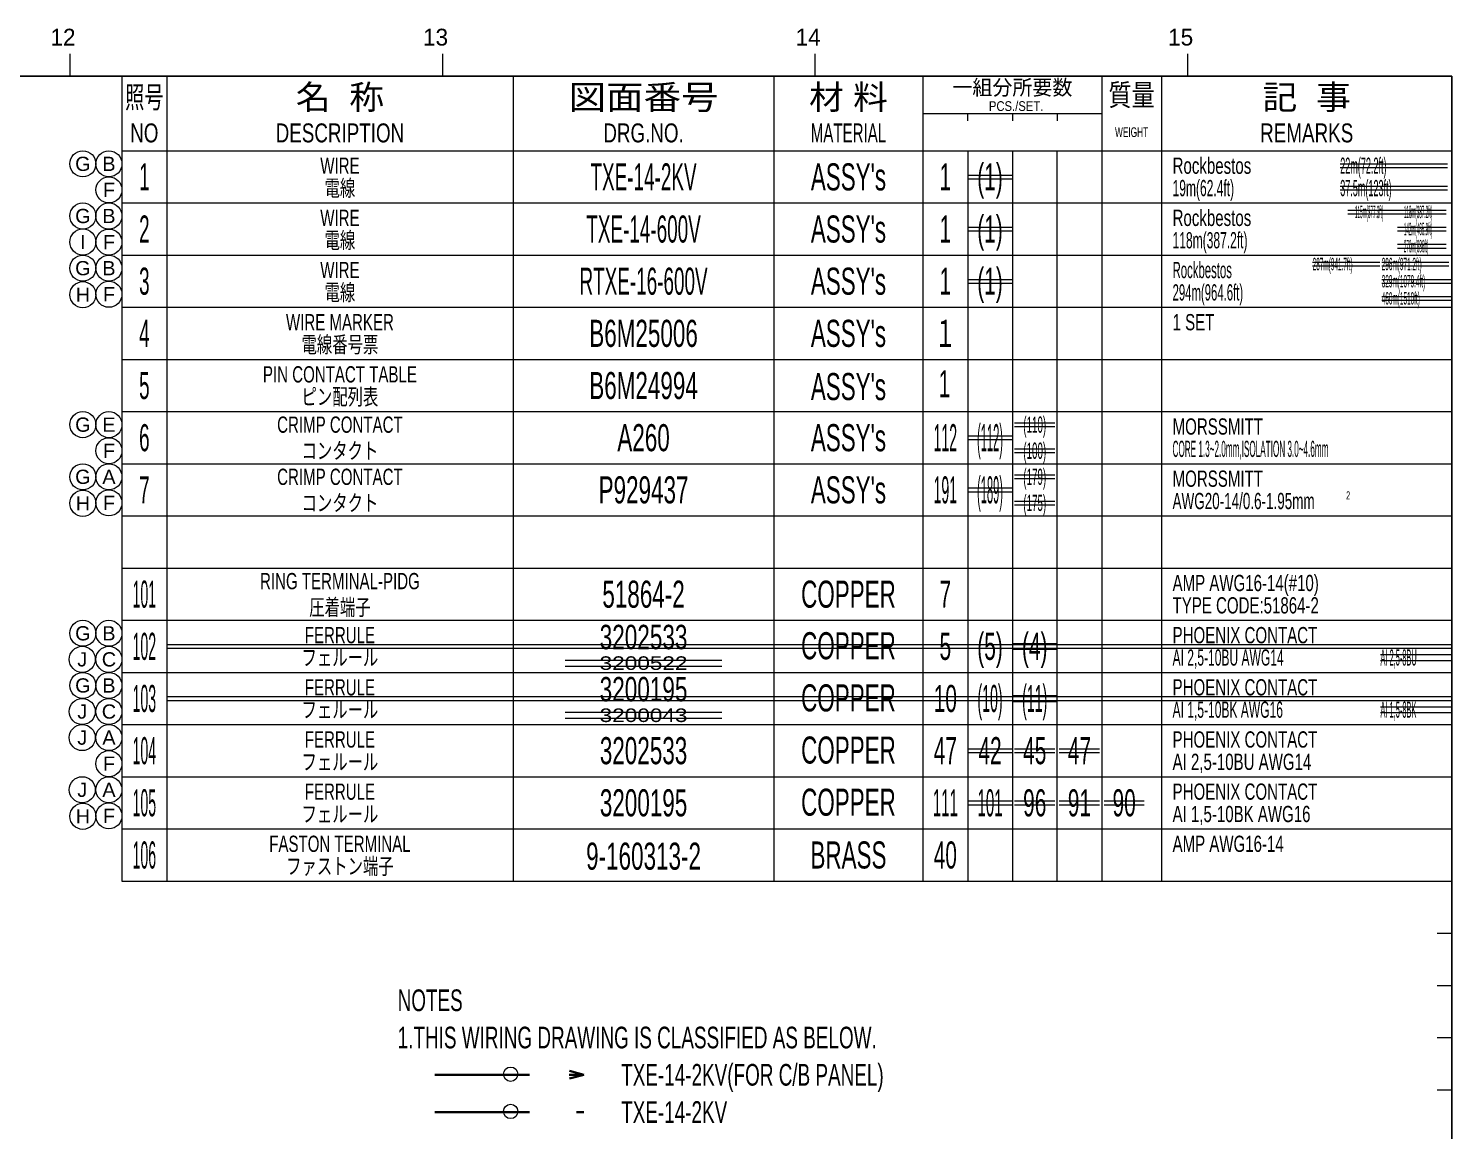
# Model space of a CAD drawing. Header units: millimetres. Extents: x 10 to 821, y 12 to 580.
# Drawn here: x 630 to 821.1, y 432.5 to 580.4 of the extents above; entities that cross this region are included whole.
import ezdxf
from ezdxf.enums import TextEntityAlignment as Align

# ---------------------------------------------------------------- set-up
doc = ezdxf.new("R2010")
doc.units = ezdxf.units.MM
doc.linetypes.add('DASHED', pattern=[19, 12.7, -6.3])
for name, color, linetype in [('GR1_05', 7, 'Continuous'), ('GR2_05', 7, 'Continuous'), ('図面枠B6M', 7, 'Continuous'), ('表題、部品表_01', 7, 'Continuous'), ('表題、部品表_02', 7, 'Continuous')]:
    doc.layers.add(name, color=color, linetype=linetype)
doc.styles.add('HG丸ｺﾞｼｯｸM-PRO', font='')
doc.styles.get('HG丸ｺﾞｼｯｸM-PRO').set_extended_font_data('HG丸ｺﾞｼｯｸM-PRO')

# ---------------------------------------------------------------- blocks, each defined once
blk = doc.blocks.new('BLKF023')
at = {"layer": '図面枠B6M', "color": 4, "linetype": 'Continuous', "lineweight": 13}
for p, q in [((635.5, 577), (635.5, 574)), ((685.5, 577), (685.5, 574)), ((735.5, 577), (735.5, 574)), ((785.5, 577), (785.5, 574)), ((819, 557), (821, 557)), ((819, 550), (821, 550)), ((819, 543), (821, 543)), ((819, 536), (821, 536)), ((819, 529), (821, 529)), ((819, 522), (821, 522)), ((819, 515), (821, 515)), ((819, 508), (821, 508)), ((819, 501), (821, 501)), ((819, 494), (821, 494)), ((819, 487), (821, 487)), ((819, 480), (821, 480)), ((819, 473), (821, 473)), ((819, 466), (821, 466)), ((819, 459), (821, 459)), ((819, 452), (821, 452)), ((819, 445), (821, 445)), ((819, 438), (821, 438))]:
    blk.add_line(p, q, dxfattribs=at)
at = {"layer": '図面枠B6M', "color": 2, "linetype": 'Continuous', "lineweight": 25}
for p, q in [((35.5, 574), (821, 574)), ((821, 574), (821, 20))]:
    blk.add_line(p, q, dxfattribs=at)
at = {"layer": '図面枠B6M', "color": 4, "linetype": 'Continuous', "lineweight": 13, "style": 'HG丸ｺﾞｼｯｸM-PRO', "width": 1.003994}
for s, p in [('12', (632.9, 577.45)), ('13', (682.9, 577.45)), ('14', (732.9, 577.45)), ('15', (782.9, 577.45))]:
    blk.add_text(s, height=2.255, dxfattribs=at).set_placement(p, align=Align.BOTTOM_LEFT)
blk = doc.blocks.new('BLKF026')
at = {"layer": '表題、部品表_01', "color": 4, "linetype": 'Continuous', "lineweight": 13}
for p, q in [((642.5, 574), (642.5, 564)), ((642.5, 574), (821, 574)), ((648.5, 574), (648.5, 564)), ((695, 574), (695, 564)), ((730, 574), (730, 564)), ((750, 574), (750, 564)), ((774, 574), (774, 564)), ((782, 574), (782, 564)), ((821, 574), (821, 564)), ((750, 569), (774, 569)), ((756, 568), (756, 569)), ((762, 569), (762, 568)), ((768, 569), (768, 568)), ((642.5, 564), (821, 564))]:
    blk.add_line(p, q, dxfattribs=at)
at = {"layer": '表題、部品表_01', "color": 3, "linetype": 'Continuous', "lineweight": 35, "style": 'HG丸ｺﾞｼｯｸM-PRO'}
for s, height, width, p in [('一組分所要数', 2.036, 0.966638, (762, 572.5)), ('質量', 2.909, 0.781842, (778, 571.5)), ('照号', 2.909, 0.651535, (645.5, 571.2)), ('名  称', 3.273, 1.042426, (671.75, 571.2)), ('図面番号', 3.273, 1.127518, (712.5, 571.2)), ('材 料', 3.273, 1.042439, (740, 571.2)), ('記  事', 3.273, 1.042426, (801.5, 571.2)), ('PCS./SET.', 1.309, 0.862935, (762.5, 570)), ('NO', 2.545, 0.740841, (645.5, 566.4)), ('DESCRIPTION', 2.5455, 0.741365, (671.75, 566.4)), ('DRG.NO.', 2.545, 0.741189, (712.5, 566.4)), ('MATERIAL', 2.545, 0.594756, (740, 566.4)), ('REMARKS', 2.545, 0.742803, (801.5, 566.4)), ('WEIGHT', 1.309, 0.635507, (778, 566.5))]:
    blk.add_text(s, height=height, dxfattribs=dict(at, width=width)).set_placement(p, align=Align.MIDDLE_CENTER)
blk = doc.blocks.new('BLKF025')
at = {"layer": '表題、部品表_01', "color": 3, "linetype": 'Continuous', "lineweight": 13}
blk.add_blockref('BLKF026', (0, 0), dxfattribs=at)
blk = doc.blocks.new('BLKF195')
at = {"layer": '表題、部品表_02', "color": 4, "linetype": 'Continuous', "lineweight": 13}
for p, q in [((642.5, 564), (642.5, 557)), ((642.5, 564), (821, 564)), ((648.5, 564), (648.5, 557)), ((695, 564), (695, 557)), ((730, 564), (730, 557)), ((750, 564), (750, 557)), ((756, 564), (756, 557)), ((762, 564), (762, 557)), ((768, 557), (768, 564)), ((774, 564), (774, 557)), ((782, 564), (782, 557)), ((821, 564), (821, 557)), ((642.5, 557), (821, 557))]:
    blk.add_line(p, q, dxfattribs=at)
blk = doc.blocks.new('BLKF197')
at = {"layer": '表題、部品表_02', "color": 4, "linetype": 'Continuous', "lineweight": 13}
for p, q in [((642.5, 557), (642.5, 550)), ((642.5, 557), (821, 557)), ((648.5, 557), (648.5, 550)), ((695, 557), (695, 550)), ((730, 557), (730, 550)), ((750, 557), (750, 550)), ((756, 557), (756, 550)), ((762, 557), (762, 550)), ((768, 550), (768, 557)), ((774, 557), (774, 550)), ((782, 557), (782, 550)), ((821, 557), (821, 550)), ((642.5, 550), (821, 550))]:
    blk.add_line(p, q, dxfattribs=at)
blk = doc.blocks.new('BLKF199')
at = {"layer": '表題、部品表_02', "color": 4, "linetype": 'Continuous', "lineweight": 13}
for p, q in [((642.5, 550), (642.5, 543)), ((642.5, 550), (821, 550)), ((648.5, 550), (648.5, 543)), ((695, 550), (695, 543)), ((730, 550), (730, 543)), ((750, 550), (750, 543)), ((756, 550), (756, 543)), ((762, 550), (762, 543)), ((768, 543), (768, 550)), ((774, 550), (774, 543)), ((782, 550), (782, 543)), ((821, 550), (821, 543)), ((642.5, 543), (821, 543))]:
    blk.add_line(p, q, dxfattribs=at)
blk = doc.blocks.new('BLKF201')
at = {"layer": '表題、部品表_02', "color": 4, "linetype": 'Continuous', "lineweight": 13}
for p, q in [((642.5, 543), (642.5, 536)), ((642.5, 543), (821, 543)), ((648.5, 543), (648.5, 536)), ((695, 543), (695, 536)), ((730, 543), (730, 536)), ((750, 543), (750, 536)), ((756, 543), (756, 536)), ((762, 543), (762, 536)), ((768, 536), (768, 543)), ((774, 543), (774, 536)), ((782, 543), (782, 536)), ((821, 543), (821, 536)), ((642.5, 536), (821, 536))]:
    blk.add_line(p, q, dxfattribs=at)
blk = doc.blocks.new('BLKF203')
at = {"layer": '表題、部品表_02', "color": 4, "linetype": 'Continuous', "lineweight": 13}
for p, q in [((642.5, 536), (642.5, 529)), ((642.5, 536), (821, 536)), ((648.5, 536), (648.5, 529)), ((695, 536), (695, 529)), ((730, 536), (730, 529)), ((750, 536), (750, 529)), ((756, 536), (756, 529)), ((762, 536), (762, 529)), ((768, 529), (768, 536)), ((774, 536), (774, 529)), ((782, 536), (782, 529)), ((821, 536), (821, 529)), ((642.5, 529), (821, 529))]:
    blk.add_line(p, q, dxfattribs=at)
blk = doc.blocks.new('BLKF205')
at = {"layer": '表題、部品表_02', "color": 4, "linetype": 'Continuous', "lineweight": 13}
for p, q in [((642.5, 515), (642.5, 508)), ((642.5, 515), (821, 515)), ((648.5, 515), (648.5, 508)), ((695, 515), (695, 508)), ((730, 515), (730, 508)), ((750, 515), (750, 508)), ((756, 515), (756, 508)), ((762, 515), (762, 508)), ((768, 508), (768, 515)), ((774, 515), (774, 508)), ((782, 515), (782, 508)), ((821, 515), (821, 508)), ((642.5, 508), (821, 508))]:
    blk.add_line(p, q, dxfattribs=at)
blk = doc.blocks.new('BLKF207')
at = {"layer": '表題、部品表_02', "color": 4, "linetype": 'Continuous', "lineweight": 13}
for p, q in [((642.5, 508), (642.5, 501)), ((642.5, 508), (821, 508)), ((648.5, 508), (648.5, 501)), ((695, 508), (695, 501)), ((730, 508), (730, 501)), ((750, 508), (750, 501)), ((756, 508), (756, 501)), ((762, 508), (762, 501)), ((768, 501), (768, 508)), ((774, 508), (774, 501)), ((782, 508), (782, 501)), ((821, 508), (821, 501)), ((642.5, 501), (821, 501))]:
    blk.add_line(p, q, dxfattribs=at)
blk = doc.blocks.new('BLKF209')
at = {"layer": '表題、部品表_02', "color": 4, "linetype": 'Continuous', "lineweight": 13}
for p, q in [((642.5, 501), (642.5, 494)), ((642.5, 501), (821, 501)), ((648.5, 501), (648.5, 494)), ((695, 501), (695, 494)), ((730, 501), (730, 494)), ((750, 501), (750, 494)), ((756, 501), (756, 494)), ((762, 501), (762, 494)), ((768, 494), (768, 501)), ((774, 501), (774, 494)), ((782, 501), (782, 494)), ((821, 501), (821, 494)), ((642.5, 494), (821, 494))]:
    blk.add_line(p, q, dxfattribs=at)
blk = doc.blocks.new('BLKF211')
at = {"layer": '表題、部品表_02', "color": 4, "linetype": 'Continuous', "lineweight": 13}
for p, q in [((642.5, 494), (642.5, 487)), ((642.5, 494), (821, 494)), ((648.5, 494), (648.5, 487)), ((695, 494), (695, 487)), ((730, 494), (730, 487)), ((750, 494), (750, 487)), ((756, 494), (756, 487)), ((762, 494), (762, 487)), ((768, 487), (768, 494)), ((774, 494), (774, 487)), ((782, 494), (782, 487)), ((821, 494), (821, 487)), ((642.5, 487), (821, 487))]:
    blk.add_line(p, q, dxfattribs=at)
blk = doc.blocks.new('BLKF213')
at = {"layer": '表題、部品表_02', "color": 4, "linetype": 'Continuous', "lineweight": 13}
for p, q in [((642.5, 487), (642.5, 480)), ((642.5, 487), (821, 487)), ((648.5, 487), (648.5, 480)), ((695, 487), (695, 480)), ((730, 487), (730, 480)), ((750, 487), (750, 480)), ((756, 487), (756, 480)), ((762, 487), (762, 480)), ((768, 480), (768, 487)), ((774, 487), (774, 480)), ((782, 487), (782, 480)), ((821, 487), (821, 480)), ((642.5, 480), (821, 480))]:
    blk.add_line(p, q, dxfattribs=at)
blk = doc.blocks.new('BLKF215')
at = {"layer": '表題、部品表_02', "color": 4, "linetype": 'Continuous', "lineweight": 13}
for p, q in [((642.5, 480), (642.5, 473)), ((642.5, 480), (821, 480)), ((648.5, 480), (648.5, 473)), ((695, 480), (695, 473)), ((730, 480), (730, 473)), ((750, 480), (750, 473)), ((756, 480), (756, 473)), ((762, 480), (762, 473)), ((768, 473), (768, 480)), ((774, 480), (774, 473)), ((782, 480), (782, 473)), ((821, 480), (821, 473)), ((642.5, 473), (821, 473))]:
    blk.add_line(p, q, dxfattribs=at)
blk = doc.blocks.new('BLKF217')
at = {"layer": '表題、部品表_02', "color": 4, "linetype": 'Continuous', "lineweight": 13}
for p, q in [((642.5, 529), (642.5, 522)), ((642.5, 529), (821, 529)), ((648.5, 529), (648.5, 522)), ((695, 529), (695, 522)), ((730, 529), (730, 522)), ((750, 529), (750, 522)), ((756, 529), (756, 522)), ((762, 529), (762, 522)), ((768, 522), (768, 529)), ((774, 529), (774, 522)), ((782, 529), (782, 522)), ((821, 529), (821, 522)), ((642.5, 522), (821, 522))]:
    blk.add_line(p, q, dxfattribs=at)
blk = doc.blocks.new('BLKF219')
at = {"layer": '表題、部品表_02', "color": 4, "linetype": 'Continuous', "lineweight": 13}
for p, q in [((642.5, 522), (642.5, 515)), ((642.5, 522), (821, 522)), ((648.5, 522), (648.5, 515)), ((695, 522), (695, 515)), ((730, 522), (730, 515)), ((750, 522), (750, 515)), ((756, 522), (756, 515)), ((762, 522), (762, 515)), ((768, 515), (768, 522)), ((774, 522), (774, 515)), ((782, 522), (782, 515)), ((821, 522), (821, 515)), ((642.5, 515), (821, 515))]:
    blk.add_line(p, q, dxfattribs=at)
blk = doc.blocks.new('BLKF221')
at = {"layer": '表題、部品表_02', "color": 4, "linetype": 'Continuous', "lineweight": 13}
for p, q in [((642.5, 473), (642.5, 466)), ((642.5, 473), (821, 473)), ((648.5, 473), (648.5, 466)), ((695, 473), (695, 466)), ((730, 473), (730, 466)), ((750, 473), (750, 466)), ((756, 473), (756, 466)), ((762, 473), (762, 466)), ((768, 466), (768, 473)), ((774, 473), (774, 466)), ((782, 473), (782, 466)), ((821, 473), (821, 466)), ((642.5, 466), (821, 466))]:
    blk.add_line(p, q, dxfattribs=at)
blk = doc.blocks.new('FXTIP_ARROW_E')
at = {"color": 0, "linetype": 'Continuous', "lineweight": -2}
for q in [(-1, 0), (-0.966, 0.259), (-0.966, -0.259)]:
    blk.add_line((0, 0), q, dxfattribs=at)
blk = doc.blocks.new('BLKF251')
at = {"layer": 'GR1_05', "color": 4, "linetype": 'Continuous', "lineweight": 13}
blk.add_circle((640.75, 499.25), 1.75, dxfattribs=at)
at = {"layer": 'GR1_05', "color": 4, "linetype": 'Continuous', "lineweight": 13, "style": 'HG丸ｺﾞｼｯｸM-PRO', "width": 1.04272}
blk.add_text('B', height=1.91, dxfattribs=at).set_placement((640.75, 499.25), align=Align.MIDDLE_CENTER)
blk = doc.blocks.new('BLKF252')
at = {"layer": 'GR1_05', "color": 4, "linetype": 'Continuous', "lineweight": 13}
blk.add_circle((640.75, 495.75), 1.75, dxfattribs=at)
at = {"layer": 'GR1_05', "color": 4, "linetype": 'Continuous', "lineweight": 13, "style": 'HG丸ｺﾞｼｯｸM-PRO', "width": 1.042931}
blk.add_text('C', height=1.91, dxfattribs=at).set_placement((640.75, 495.75), align=Align.MIDDLE_CENTER)
blk = doc.blocks.new('BLKF253')
at = {"layer": 'GR1_05', "color": 4, "linetype": 'Continuous', "lineweight": 13}
blk.add_circle((640.75, 492.25), 1.75, dxfattribs=at)
at = {"layer": 'GR1_05', "color": 4, "linetype": 'Continuous', "lineweight": 13, "style": 'HG丸ｺﾞｼｯｸM-PRO', "width": 1.04272}
blk.add_text('B', height=1.91, dxfattribs=at).set_placement((640.75, 492.25), align=Align.MIDDLE_CENTER)
blk = doc.blocks.new('BLKF254')
at = {"layer": 'GR1_05', "color": 4, "linetype": 'Continuous', "lineweight": 13}
blk.add_circle((640.75, 488.75), 1.75, dxfattribs=at)
at = {"layer": 'GR1_05', "color": 4, "linetype": 'Continuous', "lineweight": 13, "style": 'HG丸ｺﾞｼｯｸM-PRO', "width": 1.042931}
blk.add_text('C', height=1.91, dxfattribs=at).set_placement((640.75, 488.75), align=Align.MIDDLE_CENTER)
blk = doc.blocks.new('BLKF301')
at = {"layer": 'GR1_05', "color": 4, "linetype": 'Continuous', "lineweight": 13}
blk.add_circle((640.75, 527.25), 1.75, dxfattribs=at)
at = {"layer": 'GR1_05', "color": 4, "linetype": 'Continuous', "lineweight": 13, "style": 'HG丸ｺﾞｼｯｸM-PRO', "width": 1.04259}
blk.add_text('E', height=1.91, dxfattribs=at).set_placement((640.75, 527.25), align=Align.MIDDLE_CENTER)
blk = doc.blocks.new('BLKF302')
at = {"layer": 'GR1_05', "color": 4, "linetype": 'Continuous', "lineweight": 13}
blk.add_circle((640.75, 523.75), 1.75, dxfattribs=at)
at = {"layer": 'GR1_05', "color": 4, "linetype": 'Continuous', "lineweight": 13, "style": 'HG丸ｺﾞｼｯｸM-PRO', "width": 1.042153}
blk.add_text('F', height=1.91, dxfattribs=at).set_placement((640.75, 523.75), align=Align.MIDDLE_CENTER)
blk = doc.blocks.new('BLKF303')
at = {"layer": 'GR1_05', "color": 4, "linetype": 'Continuous', "lineweight": 13}
blk.add_circle((640.75, 520.25), 1.75, dxfattribs=at)
at = {"layer": 'GR1_05', "color": 4, "linetype": 'Continuous', "lineweight": 13, "style": 'HG丸ｺﾞｼｯｸM-PRO', "width": 1.042301}
blk.add_text('A', height=1.91, dxfattribs=at).set_placement((640.75, 520.25), align=Align.MIDDLE_CENTER)
blk = doc.blocks.new('BLKF304')
at = {"layer": 'GR1_05', "color": 4, "linetype": 'Continuous', "lineweight": 13}
blk.add_circle((640.75, 516.75), 1.75, dxfattribs=at)
at = {"layer": 'GR1_05', "color": 4, "linetype": 'Continuous', "lineweight": 13, "style": 'HG丸ｺﾞｼｯｸM-PRO', "width": 1.042153}
blk.add_text('F', height=1.91, dxfattribs=at).set_placement((640.75, 516.75), align=Align.MIDDLE_CENTER)
blk = doc.blocks.new('BLKF305')
at = {"layer": 'GR1_05', "color": 4, "linetype": 'Continuous', "lineweight": 13}
blk.add_circle((640.75, 478.25), 1.75, dxfattribs=at)
at = {"layer": 'GR1_05', "color": 4, "linetype": 'Continuous', "lineweight": 13, "style": 'HG丸ｺﾞｼｯｸM-PRO', "width": 1.042301}
blk.add_text('A', height=1.91, dxfattribs=at).set_placement((640.75, 478.25), align=Align.MIDDLE_CENTER)
blk = doc.blocks.new('BLKF306')
at = {"layer": 'GR1_05', "color": 4, "linetype": 'Continuous', "lineweight": 13}
blk.add_circle((640.75, 474.75), 1.75, dxfattribs=at)
at = {"layer": 'GR1_05', "color": 4, "linetype": 'Continuous', "lineweight": 13, "style": 'HG丸ｺﾞｼｯｸM-PRO', "width": 1.042153}
blk.add_text('F', height=1.91, dxfattribs=at).set_placement((640.75, 474.75), align=Align.MIDDLE_CENTER)
blk = doc.blocks.new('BLKF307')
at = {"layer": 'GR1_05', "color": 4, "linetype": 'Continuous', "lineweight": 13}
blk.add_circle((640.75, 485.25), 1.75, dxfattribs=at)
at = {"layer": 'GR1_05', "color": 4, "linetype": 'Continuous', "lineweight": 13, "style": 'HG丸ｺﾞｼｯｸM-PRO', "width": 1.042301}
blk.add_text('A', height=1.91, dxfattribs=at).set_placement((640.75, 485.25), align=Align.MIDDLE_CENTER)
blk = doc.blocks.new('BLKF308')
at = {"layer": 'GR1_05', "color": 4, "linetype": 'Continuous', "lineweight": 13}
blk.add_circle((640.75, 481.75), 1.75, dxfattribs=at)
at = {"layer": 'GR1_05', "color": 4, "linetype": 'Continuous', "lineweight": 13, "style": 'HG丸ｺﾞｼｯｸM-PRO', "width": 1.042153}
blk.add_text('F', height=1.91, dxfattribs=at).set_placement((640.75, 481.75), align=Align.MIDDLE_CENTER)
blk = doc.blocks.new('BLKF311')
at = {"layer": 'GR1_05', "color": 4, "linetype": 'Continuous', "lineweight": 13}
blk.add_circle((640.75, 548.25), 1.75, dxfattribs=at)
at = {"layer": 'GR1_05', "color": 4, "linetype": 'Continuous', "lineweight": 13, "style": 'HG丸ｺﾞｼｯｸM-PRO', "width": 1.04272}
blk.add_text('B', height=1.91, dxfattribs=at).set_placement((640.75, 548.25), align=Align.MIDDLE_CENTER)
blk = doc.blocks.new('BLKF312')
at = {"layer": 'GR1_05', "color": 4, "linetype": 'Continuous', "lineweight": 13}
blk.add_circle((640.75, 544.75), 1.75, dxfattribs=at)
at = {"layer": 'GR1_05', "color": 4, "linetype": 'Continuous', "lineweight": 13, "style": 'HG丸ｺﾞｼｯｸM-PRO', "width": 1.042153}
blk.add_text('F', height=1.91, dxfattribs=at).set_placement((640.75, 544.75), align=Align.MIDDLE_CENTER)
blk = doc.blocks.new('BLKF313')
at = {"layer": 'GR1_05', "color": 4, "linetype": 'Continuous', "lineweight": 13}
blk.add_circle((640.75, 555.25), 1.75, dxfattribs=at)
at = {"layer": 'GR1_05', "color": 4, "linetype": 'Continuous', "lineweight": 13, "style": 'HG丸ｺﾞｼｯｸM-PRO', "width": 1.04272}
blk.add_text('B', height=1.91, dxfattribs=at).set_placement((640.75, 555.25), align=Align.MIDDLE_CENTER)
blk = doc.blocks.new('BLKF314')
at = {"layer": 'GR1_05', "color": 4, "linetype": 'Continuous', "lineweight": 13}
blk.add_circle((640.75, 551.75), 1.75, dxfattribs=at)
at = {"layer": 'GR1_05', "color": 4, "linetype": 'Continuous', "lineweight": 13, "style": 'HG丸ｺﾞｼｯｸM-PRO', "width": 1.042153}
blk.add_text('F', height=1.91, dxfattribs=at).set_placement((640.75, 551.75), align=Align.MIDDLE_CENTER)
blk = doc.blocks.new('BLKF315')
at = {"layer": 'GR1_05', "color": 4, "linetype": 'Continuous', "lineweight": 13}
blk.add_circle((640.75, 562.25), 1.75, dxfattribs=at)
at = {"layer": 'GR1_05', "color": 4, "linetype": 'Continuous', "lineweight": 13, "style": 'HG丸ｺﾞｼｯｸM-PRO', "width": 1.04272}
blk.add_text('B', height=1.91, dxfattribs=at).set_placement((640.75, 562.25), align=Align.MIDDLE_CENTER)
blk = doc.blocks.new('BLKF316')
at = {"layer": 'GR1_05', "color": 4, "linetype": 'Continuous', "lineweight": 13}
blk.add_circle((640.75, 558.75), 1.75, dxfattribs=at)
at = {"layer": 'GR1_05', "color": 4, "linetype": 'Continuous', "lineweight": 13, "style": 'HG丸ｺﾞｼｯｸM-PRO', "width": 1.042153}
blk.add_text('F', height=1.91, dxfattribs=at).set_placement((640.75, 558.75), align=Align.MIDDLE_CENTER)
blk = doc.blocks.new('BLKF321')
at = {"layer": 'GR1_05', "color": 4, "linetype": 'Continuous', "lineweight": 13}
blk.add_circle((637.25, 548.25), 1.75, dxfattribs=at)
at = {"layer": 'GR1_05', "color": 4, "linetype": 'Continuous', "lineweight": 13, "style": 'HG丸ｺﾞｼｯｸM-PRO', "width": 1.042883}
blk.add_text('G', height=1.91, dxfattribs=at).set_placement((637.25, 548.25), align=Align.MIDDLE_CENTER)
blk = doc.blocks.new('BLKF322')
at = {"layer": 'GR1_05', "color": 4, "linetype": 'Continuous', "lineweight": 13}
blk.add_circle((637.25, 555.25), 1.75, dxfattribs=at)
at = {"layer": 'GR1_05', "color": 4, "linetype": 'Continuous', "lineweight": 13, "style": 'HG丸ｺﾞｼｯｸM-PRO', "width": 1.042883}
blk.add_text('G', height=1.91, dxfattribs=at).set_placement((637.25, 555.25), align=Align.MIDDLE_CENTER)
blk = doc.blocks.new('BLKF323')
at = {"layer": 'GR1_05', "color": 4, "linetype": 'Continuous', "lineweight": 13}
blk.add_circle((637.25, 562.25), 1.75, dxfattribs=at)
at = {"layer": 'GR1_05', "color": 4, "linetype": 'Continuous', "lineweight": 13, "style": 'HG丸ｺﾞｼｯｸM-PRO', "width": 1.042883}
blk.add_text('G', height=1.91, dxfattribs=at).set_placement((637.25, 562.25), align=Align.MIDDLE_CENTER)
blk = doc.blocks.new('BLKF324')
at = {"layer": 'GR1_05', "color": 4, "linetype": 'Continuous', "lineweight": 13}
blk.add_circle((637.25, 527.25), 1.75, dxfattribs=at)
at = {"layer": 'GR1_05', "color": 4, "linetype": 'Continuous', "lineweight": 13, "style": 'HG丸ｺﾞｼｯｸM-PRO', "width": 1.042883}
blk.add_text('G', height=1.91, dxfattribs=at).set_placement((637.25, 527.25), align=Align.MIDDLE_CENTER)
blk = doc.blocks.new('BLKF325')
at = {"layer": 'GR1_05', "color": 4, "linetype": 'Continuous', "lineweight": 13}
blk.add_circle((637.25, 520.25), 1.75, dxfattribs=at)
at = {"layer": 'GR1_05', "color": 4, "linetype": 'Continuous', "lineweight": 13, "style": 'HG丸ｺﾞｼｯｸM-PRO', "width": 1.042883}
blk.add_text('G', height=1.91, dxfattribs=at).set_placement((637.25, 520.25), align=Align.MIDDLE_CENTER)
blk = doc.blocks.new('BLKF326')
at = {"layer": 'GR1_05', "color": 4, "linetype": 'Continuous', "lineweight": 13}
blk.add_circle((637.25, 499.25), 1.75, dxfattribs=at)
at = {"layer": 'GR1_05', "color": 4, "linetype": 'Continuous', "lineweight": 13, "style": 'HG丸ｺﾞｼｯｸM-PRO', "width": 1.042883}
blk.add_text('G', height=1.91, dxfattribs=at).set_placement((637.25, 499.25), align=Align.MIDDLE_CENTER)
blk = doc.blocks.new('BLKF327')
at = {"layer": 'GR1_05', "color": 4, "linetype": 'Continuous', "lineweight": 13}
blk.add_circle((637.25, 492.25), 1.75, dxfattribs=at)
at = {"layer": 'GR1_05', "color": 4, "linetype": 'Continuous', "lineweight": 13, "style": 'HG丸ｺﾞｼｯｸM-PRO', "width": 1.042883}
blk.add_text('G', height=1.91, dxfattribs=at).set_placement((637.25, 492.25), align=Align.MIDDLE_CENTER)
blk = doc.blocks.new('BLKF341')
at = {"layer": 'GR1_05', "color": 4, "linetype": 'Continuous', "lineweight": 13}
blk.add_circle((637.25, 544.69), 1.75, dxfattribs=at)
at = {"layer": 'GR1_05', "color": 4, "linetype": 'Continuous', "lineweight": 13, "style": 'HG丸ｺﾞｼｯｸM-PRO', "width": 1.042153}
blk.add_text('H', height=1.91, dxfattribs=at).set_placement((637.25, 544.69), align=Align.MIDDLE_CENTER)
blk = doc.blocks.new('BLKF342')
at = {"layer": 'GR1_05', "color": 4, "linetype": 'Continuous', "lineweight": 13}
blk.add_circle((637.25, 516.69), 1.75, dxfattribs=at)
at = {"layer": 'GR1_05', "color": 4, "linetype": 'Continuous', "lineweight": 13, "style": 'HG丸ｺﾞｼｯｸM-PRO', "width": 1.042153}
blk.add_text('H', height=1.91, dxfattribs=at).set_placement((637.25, 516.69), align=Align.MIDDLE_CENTER)
blk = doc.blocks.new('BLKF343')
at = {"layer": 'GR1_05', "color": 4, "linetype": 'Continuous', "lineweight": 13}
blk.add_circle((637.25, 474.69), 1.75, dxfattribs=at)
at = {"layer": 'GR1_05', "color": 4, "linetype": 'Continuous', "lineweight": 13, "style": 'HG丸ｺﾞｼｯｸM-PRO', "width": 1.042153}
blk.add_text('H', height=1.91, dxfattribs=at).set_placement((637.25, 474.69), align=Align.MIDDLE_CENTER)
blk = doc.blocks.new('BLKF363')
at = {"layer": 'GR1_05', "color": 4, "linetype": 'Continuous', "lineweight": 13}
blk.add_circle((637.25, 551.76), 1.75, dxfattribs=at)
at = {"layer": 'GR1_05', "color": 4, "linetype": 'Continuous', "lineweight": 13, "style": 'HG丸ｺﾞｼｯｸM-PRO', "width": 1.042153}
blk.add_text('I', height=1.91, dxfattribs=at).set_placement((637.25, 551.76), align=Align.MIDDLE_CENTER)
blk = doc.blocks.new('BLKF366')
at = {"layer": 'GR1_05', "color": 4, "linetype": 'Continuous', "lineweight": 13}
blk.add_circle((637.17, 478.25), 1.75, dxfattribs=at)
at = {"layer": 'GR1_05', "color": 4, "linetype": 'Continuous', "lineweight": 13, "style": 'HG丸ｺﾞｼｯｸM-PRO', "width": 1.042809}
blk.add_text('J', height=1.91, dxfattribs=at).set_placement((637.17, 478.25), align=Align.MIDDLE_CENTER)
blk = doc.blocks.new('BLKF367')
at = {"layer": 'GR1_05', "color": 4, "linetype": 'Continuous', "lineweight": 13}
blk.add_circle((637.17, 485.25), 1.75, dxfattribs=at)
at = {"layer": 'GR1_05', "color": 4, "linetype": 'Continuous', "lineweight": 13, "style": 'HG丸ｺﾞｼｯｸM-PRO', "width": 1.042809}
blk.add_text('J', height=1.91, dxfattribs=at).set_placement((637.17, 485.25), align=Align.MIDDLE_CENTER)
blk = doc.blocks.new('BLKF368')
at = {"layer": 'GR1_05', "color": 4, "linetype": 'Continuous', "lineweight": 13}
blk.add_circle((637.17, 488.75), 1.75, dxfattribs=at)
at = {"layer": 'GR1_05', "color": 4, "linetype": 'Continuous', "lineweight": 13, "style": 'HG丸ｺﾞｼｯｸM-PRO', "width": 1.042809}
blk.add_text('J', height=1.91, dxfattribs=at).set_placement((637.17, 488.75), align=Align.MIDDLE_CENTER)
blk = doc.blocks.new('BLKF369')
at = {"layer": 'GR1_05', "color": 4, "linetype": 'Continuous', "lineweight": 13}
blk.add_circle((637.17, 495.75), 1.75, dxfattribs=at)
at = {"layer": 'GR1_05', "color": 4, "linetype": 'Continuous', "lineweight": 13, "style": 'HG丸ｺﾞｼｯｸM-PRO', "width": 1.042809}
blk.add_text('J', height=1.91, dxfattribs=at).set_placement((637.17, 495.75), align=Align.MIDDLE_CENTER)

msp = doc.modelspace()

# ---------------------------------------------------------------- linework, layer by layer
at = {"layer": 'GR1_05', "color": 4, "linetype": 'Continuous', "lineweight": 13}
for p, q in [((806, 562.25), (820.4, 562.25)), ((756, 560.75), (762, 560.75)), ((756, 560.25), (762, 560.25)), ((806, 561.75), (820.4, 561.75)), ((806, 559.25), (820.4, 559.25)), ((806, 558.75), (820.4, 558.75)), ((807, 556.05), (820.2, 556.05)), ((807, 555.55), (820.2, 555.55)), ((756, 553.75), (762, 553.75)), ((756, 553.25), (762, 553.25)), ((813.7, 553.75), (820.2, 553.75)), ((813.7, 553.25), (820.2, 553.25)), ((813.7, 551.45), (820.2, 551.45)), ((813.7, 550.95), (820.2, 550.95)), ((802.3, 549.05), (811.3, 549.05)), ((802.3, 548.55), (811.3, 548.55)), ((811.57, 549.05), (820.57, 549.05)), ((811.57, 548.55), (820.57, 548.55)), ((756, 546.75), (762, 546.75)), ((811.57, 546.75), (821.07, 546.75)), ((756, 546.25), (762, 546.25)), ((811.57, 546.25), (821.07, 546.25)), ((811.57, 544.45), (821.07, 544.45)), ((811.57, 543.95), (821.07, 543.95)), ((762.3, 527.5), (767.7, 527.5)), ((756, 525.75), (762, 525.75)), ((762.3, 527), (767.7, 527)), ((756, 525.25), (762, 525.25)), ((762.3, 524), (767.7, 524)), ((762.3, 523.5), (767.7, 523.5)), ((762.3, 520.5), (767.7, 520.5)), ((762.3, 520), (767.7, 520)), ((756, 518.75), (762, 518.75)), ((756, 518.25), (762, 518.25)), ((762.3, 517), (767.7, 517)), ((762.3, 516.5), (767.7, 516.5)), ((648.5, 497.75), (821, 497.75)), ((648.5, 497.25), (821, 497.25)), ((756, 497.75), (762, 497.75)), ((756, 497.25), (762, 497.25)), ((762, 497.9), (768, 497.9)), ((762, 497.1), (768, 497.1)), ((702, 495.65), (723, 495.65)), ((811.4, 496.4), (821, 496.4)), ((811.4, 495.6), (821, 495.6)), ((702, 494.85), (723, 494.85)), ((648.5, 490.75), (821, 490.75)), ((648.5, 490.25), (821, 490.25)), ((756, 490.75), (762, 490.75)), ((756, 490.25), (762, 490.25)), ((762, 490.9), (768, 490.9)), ((762, 490.1), (768, 490.1)), ((811.4, 489.4), (821, 489.4)), ((702, 488.65), (723, 488.65)), ((702, 487.85), (723, 487.85)), ((811.4, 488.6), (821, 488.6)), ((756, 483.75), (762, 483.75)), ((762.3, 483.75), (767.7, 483.75)), ((768.3, 483.75), (773.7, 483.75)), ((756, 483.25), (762, 483.25)), ((762.3, 483.25), (767.7, 483.25)), ((768.3, 483.25), (773.7, 483.25)), ((756, 476.75), (762, 476.75)), ((756, 476.25), (762, 476.25)), ((762.3, 476.75), (767.7, 476.75)), ((762.3, 476.25), (767.7, 476.25)), ((768.3, 476.75), (773.7, 476.75)), ((768.3, 476.25), (773.7, 476.25)), ((774.3, 476.75), (779.7, 476.75)), ((774.3, 476.25), (779.7, 476.25))]:
    msp.add_line(p, q, dxfattribs=at)
at = {"layer": '表題、部品表_01', "color": 3, "linetype": 'DASHED', "lineweight": 35}
for p, q in [((684.5, 440), (704.5, 440)), ((684.5, 435), (704.5, 435))]:
    msp.add_line(p, q, dxfattribs=at)
at = {"layer": '表題、部品表_01', "color": 4, "linetype": 'Continuous', "lineweight": 13}
for centre in [(694.66, 440.08), (694.66, 435.08)]:
    msp.add_circle(centre, 0.963, dxfattribs=at)

# ---------------------------------------------------------------- block references
at = {"layer": 'GR1_05', "color": 4, "linetype": 'Continuous', "lineweight": 13}
for name in ['BLKF323', 'BLKF315', 'BLKF316', 'BLKF322', 'BLKF313', 'BLKF363', 'BLKF314', 'BLKF321', 'BLKF311', 'BLKF341', 'BLKF312', 'BLKF324', 'BLKF301', 'BLKF302', 'BLKF325', 'BLKF303', 'BLKF342', 'BLKF304', 'BLKF326', 'BLKF251', 'BLKF369', 'BLKF252', 'BLKF327', 'BLKF253', 'BLKF368', 'BLKF254', 'BLKF367', 'BLKF307', 'BLKF308', 'BLKF366', 'BLKF305', 'BLKF343', 'BLKF306']:
    msp.add_blockref(name, (0, 0), dxfattribs=at)
at = {"layer": '図面枠B6M', "color": 4, "linetype": 'Continuous', "lineweight": 13}
msp.add_blockref('BLKF023', (0, 0), dxfattribs=at)
at = {"layer": '表題、部品表_01', "color": 3, "linetype": 'Continuous', "lineweight": 13}
msp.add_blockref('BLKF025', (0, 0), dxfattribs=at)
at = {"layer": '表題、部品表_01', "color": 3, "linetype": 'DASHED', "lineweight": 35, "xscale": 2, "yscale": 2, "rotation": 360}
msp.add_blockref('FXTIP_ARROW_E', (704.5, 440), dxfattribs=at)
at = {"layer": '表題、部品表_02', "color": 4, "linetype": 'Continuous', "lineweight": 13}
for name in ['BLKF195', 'BLKF197', 'BLKF199', 'BLKF201', 'BLKF203', 'BLKF217', 'BLKF219', 'BLKF205', 'BLKF207', 'BLKF209', 'BLKF211', 'BLKF213', 'BLKF215', 'BLKF221']:
    msp.add_blockref(name, (0, 0), dxfattribs=at)

# ---------------------------------------------------------------- texts
at = {"layer": 'GR1_05', "color": 3, "linetype": 'Continuous', "lineweight": 35, "style": 'HG丸ｺﾞｼｯｸM-PRO'}
for s, height, width, p in [('(1)', 3.636, 0.576968, (759, 560.5)), ('(1)', 3.636, 0.576968, (759, 553.5)), ('(1)', 3.636, 0.576968, (759, 546.5)), ('(110)', 2.182, 0.450702, (765, 527.25)), ('(100)', 2.182, 0.450702, (765, 523.75)), ('(179)', 2.182, 0.450702, (765, 520.25)), ('(175)', 2.182, 0.450702, (765, 516.75)), ('FERRULE', 2.182, 0.691911, (671.75, 499)), ('3202533', 3.273, 0.691275, (712.5, 498.75)), ('COPPER', 3.636, 0.618794, (740, 497.58)), ('5', 3.64, 0.576062, (753, 497.5)), ('(5)', 3.636, 0.576968, (759, 497.5)), ('(4)', 3.636, 0.576968, (765, 497.5)), ('フェルール', 2.182, 0.692256, (671.75, 496)), ('3200522', 1.818, 1.245392, (712.5, 495.25)), ('FERRULE', 2.182, 0.691911, (671.75, 492)), ('3200195', 3.273, 0.691275, (712.5, 491.75)), ('COPPER', 3.636, 0.618794, (740, 490.58)), ('10', 3.636, 0.576062, (753, 490.5)), ('(11)', 3.636, 0.391835, (765, 490.5)), ('フェルール', 2.182, 0.692256, (671.75, 489)), ('3200043', 1.818, 1.245392, (712.5, 488.25)), ('42', 3.636, 0.576062, (759, 483.5)), ('45', 3.636, 0.576062, (765, 483.5)), ('47', 3.636, 0.576062, (771, 483.5)), ('101', 3.636, 0.416959, (759, 476.5)), ('96', 3.636, 0.576062, (765, 476.5)), ('91', 3.636, 0.576062, (771, 476.5)), ('90', 3.636, 0.576062, (777, 476.5))]:
    msp.add_text(s, height=height, dxfattribs=dict(at, width=width)).set_placement(p, align=Align.MIDDLE_CENTER)
for s, height, width, p in [('22m(72.2ft)', 2.1818, 0.41675, (806, 562)), ('37.5m(123ft)', 2.1818, 0.416772, (806, 559)), ('115m(377.3ft)', 1.6727, 0.218763, (807.98, 555.8)), ('118m(387.2ft)', 1.6727, 0.218763, (814.54, 555.8)), ('142m(465.9ft)', 1.6727, 0.218763, (814.54, 553.5)), ('270m(886ft)', 1.6727, 0.218759, (814.54, 551.2)), ('287m(941.7ft)', 1.6727, 0.307927, (802.3, 548.8)), ('296m(971.2ft)', 1.6727, 0.307927, (811.57, 548.8)), ('329m(1079.4ft)', 1.6727, 0.307867, (811.57, 546.5)), ('460m(1510ft)', 1.6727, 0.307741, (811.57, 544.2)), ('PHOENIX CONTACT', 2.1818, 0.692624, (783.5, 499)), ('AI 2,5-10BU AWG14', 2.1818, 0.553873, (783.5, 496)), ('AI 2,5-8BU', 2.182, 0.341177, (811.4, 496)), ('PHOENIX CONTACT', 2.1818, 0.692624, (783.5, 492)), ('AI 1,5-10BK AWG16', 2.1818, 0.553683, (783.5, 489)), ('AI 1,5-8BK', 2.182, 0.341651, (811.4, 489))]:
    msp.add_text(s, height=height, dxfattribs=dict(at, width=width)).set_placement(p, align=Align.MIDDLE_LEFT)
at = {"layer": 'GR1_05', "color": 3, "linetype": 'Continuous', "lineweight": 13, "style": 'HG丸ｺﾞｼｯｸM-PRO'}
for s, width, p in [('(112)', 0.30692, (759, 525.5)), ('(189)', 0.30692, (759, 518.5)), ('(10)', 0.391835, (759, 490.5))]:
    msp.add_text(s, height=3.636, dxfattribs=dict(at, width=width)).set_placement(p, align=Align.MIDDLE_CENTER)
at = {"layer": 'GR2_05', "color": 3, "linetype": 'Continuous', "lineweight": 35, "style": 'HG丸ｺﾞｼｯｸM-PRO'}
for s, height, width, p in [('1', 3.64, 0.521199, (645.5, 560.5)), ('WIRE', 2.182, 0.692288, (671.75, 562)), ('TXE-14-2KV', 3.636, 0.521747, (712.5, 560.5)), ("ASSY's", 3.636, 0.617769, (740, 560.5)), ('1', 3.64, 0.576062, (753, 560.5)), ('電線', 2.182, 0.692256, (671.75, 559)), ('2', 3.64, 0.521199, (645.5, 553.5)), ('WIRE', 2.182, 0.692288, (671.75, 555)), ('TXE-14-600V', 3.6364, 0.52144, (712.5, 553.5)), ("ASSY's", 3.636, 0.617769, (740, 553.5)), ('1', 3.64, 0.576062, (753, 553.5)), ('電線', 2.182, 0.692256, (671.75, 552)), ('WIRE', 2.182, 0.692288, (671.75, 548)), ('3', 3.64, 0.521199, (645.5, 546.5)), ('RTXE-16-600V', 3.6364, 0.521404, (712.5, 546.5)), ("ASSY's", 3.636, 0.617769, (740, 546.5)), ('1', 3.64, 0.576062, (753, 546.5)), ('電線', 2.182, 0.692256, (671.75, 545)), ('4', 3.64, 0.521199, (645.5, 539.5)), ('WIRE MARKER', 2.1818, 0.692392, (671.75, 541)), ('B6M25006', 3.636, 0.619614, (712.5, 539.5)), ("ASSY's", 3.636, 0.617769, (740, 539.5)), ('１', 3.64, 0.578238, (753, 539.5)), ('電線番号票', 2.182, 0.692256, (671.75, 538)), ('5', 3.64, 0.521199, (645.5, 532.5)), ('PIN CONTACT TABLE', 2.1818, 0.692885, (671.75, 534)), ('B6M24994', 3.636, 0.619614, (712.5, 532.5)), ("ASSY's", 3.636, 0.617769, (740, 532.36)), ('1', 3.64, 0.576062, (752.88, 532.74)), ('ピン配列表', 2.182, 0.692256, (671.75, 531)), ('CRIMP CONTACT', 2.1818, 0.693059, (671.75, 527.25)), ('6', 3.64, 0.521199, (645.5, 525.5)), ('A260', 3.636, 0.619536, (712.5, 525.5)), ("ASSY's", 3.636, 0.617769, (740, 525.5)), ('112', 3.636, 0.389528, (753, 525.5)), ('コンタクト', 2.182, 0.692256, (671.75, 523.75)), ('7', 3.64, 0.521199, (645.5, 518.5)), ('CRIMP CONTACT', 2.1818, 0.693059, (671.75, 520.25)), ('P929437', 3.636, 0.619408, (712.5, 518.5)), ("ASSY's", 3.636, 0.617769, (740, 518.5)), ('191', 3.636, 0.389528, (753, 518.5)), ('コンタクト', 2.182, 0.692256, (671.75, 516.75)), ('RING TERMINAL-PIDG', 2.1818, 0.692588, (671.75, 506.25)), ('101', 3.636, 0.389528, (645.5, 504.5)), ('51864-2', 3.636, 0.619805, (712.5, 504.5)), ('COPPER', 3.636, 0.618794, (740, 504.5)), ('7', 3.64, 0.576062, (753, 504.5)), ('圧着端子', 2.182, 0.692256, (671.75, 502.75)), ('102', 3.636, 0.389528, (645.5, 497.5)), ('103', 3.636, 0.389528, (645.5, 490.5)), ('FERRULE', 2.182, 0.691911, (671.75, 485)), ('COPPER', 3.636, 0.618794, (740, 483.58)), ('104', 3.636, 0.389528, (645.5, 483.5)), ('3202533', 3.636, 0.619953, (712.5, 483.5)), ('47', 3.636, 0.576062, (753, 483.5)), ('フェルール', 2.182, 0.692256, (671.75, 482)), ('105', 3.636, 0.389528, (645.5, 476.5)), ('FERRULE', 2.182, 0.691911, (671.75, 478)), ('3200195', 3.636, 0.619953, (712.5, 476.5)), ('COPPER', 3.636, 0.618794, (740, 476.58)), ('111', 3.636, 0.416959, (753, 476.5)), ('フェルール', 2.182, 0.692256, (671.75, 475)), ('FASTON TERMINAL', 2.1818, 0.692593, (671.75, 471)), ('106', 3.636, 0.389528, (645.5, 469.5)), ('9-160313-2', 3.636, 0.619742, (712.5, 469.34)), ('BRASS', 3.636, 0.618694, (740, 469.5)), ('40', 3.636, 0.576062, (753, 469.5)), ('ファストン端子', 2.182, 0.692256, (671.75, 468))]:
    msp.add_text(s, height=height, dxfattribs=dict(at, width=width)).set_placement(p, align=Align.MIDDLE_CENTER)
for s, height, width, p in [('Rockbestos', 2.182, 0.692554, (783.5, 562)), ('19m(62.4ft)', 2.1818, 0.553536, (783.5, 559)), ('Rockbestos', 2.182, 0.692554, (783.5, 555)), ('118m(387.2ft)', 2.1818, 0.553646, (783.5, 552)), ('Rockbestos', 2.182, 0.522526, (783.5, 548)), ('294m(964.6ft)', 2.1818, 0.521506, (783.5, 545)), ('1 SET', 2.182, 0.691655, (783.5, 541)), ('MORSSMITT', 2.182, 0.693287, (783.5, 527)), ('CORE 1.3~2.0mm,ISOLATION 3.0~4.6mm', 2.1818, 0.375059, (783.5, 524)), ('MORSSMITT', 2.182, 0.693287, (783.5, 520)), ('AWG20-14/0.6-1.95mm', 2.1818, 0.618831, (783.5, 517)), ('2', 1.09, 0.619953, (806.79, 517.75)), ('AMP AWG16-14(#10)', 2.1818, 0.691603, (783.5, 506)), ('TYPE CODE:51864-2', 2.1818, 0.691751, (783.5, 503)), ('PHOENIX CONTACT', 2.1818, 0.692624, (783.5, 485)), ('AI 2,5-10BU AWG14', 2.1818, 0.691603, (783.5, 482)), ('PHOENIX CONTACT', 2.1818, 0.692624, (783.5, 478)), ('AI 1,5-10BK AWG16', 2.1818, 0.691735, (783.5, 475)), ('AMP AWG16-14', 2.1818, 0.691533, (783.5, 471))]:
    msp.add_text(s, height=height, dxfattribs=dict(at, width=width)).set_placement(p, align=Align.MIDDLE_LEFT)
at = {"layer": '表題、部品表_01', "color": 3, "linetype": 'Continuous', "lineweight": 35, "style": 'HG丸ｺﾞｼｯｸM-PRO'}
for s, height, width, p in [('NOTES', 2.909, 0.651237, (679.5, 450)), ('1.THIS WIRING DRAWING IS CLASSIFIED AS BELOW.', 2.9091, 0.652346, (679.5, 445)), ('TXE-14-2KV(FOR C/B PANEL)', 2.9091, 0.651902, (709.5, 440)), ('TXE-14-2KV', 2.909, 0.651604, (709.5, 435))]:
    msp.add_text(s, height=height, dxfattribs=dict(at, width=width)).set_placement(p, align=Align.MIDDLE_LEFT)

doc.saveas('drawing.dxf')
